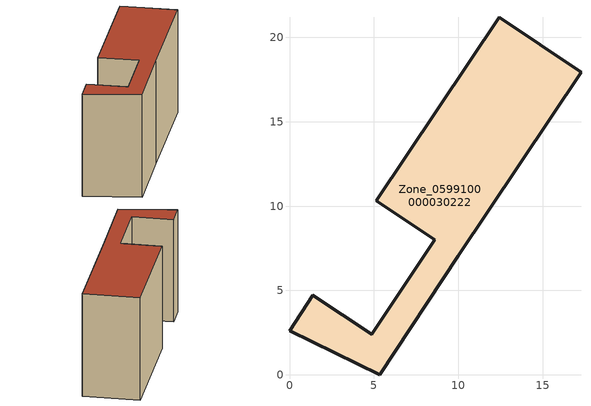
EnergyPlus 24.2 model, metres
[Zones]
Zone_0599100000030222
 floor ground (C_G): 12.44,21.2 17.28,17.94 9.99,7.07 5.34,0 0,2.62 1.39,4.72 4.88,2.4 8.6,8.01 5.15,10.33 z0
 wall outside (C_F): 17.28,17.94 12.44,21.2 5.15,10.33 8.6,8.01 4.88,2.4 1.39,4.72 0,2.62 5.34,0 9.99,7.07 17.28,17.94 z0:11
 roof outside (C_R): 0,2.62 5.34,0 9.99,7.07 17.28,17.94 12.44,21.2 5.15,10.33 8.6,8.01 4.88,2.4 1.39,4.72 z11
[BUILDING]
Pand.0599100000030222: North Axis=0; Terrain=City; Loads Convergence Tolerance Value=0.04; Temperature Convergence Tolerance Value=0.4; Solar Distribution=FullExterior; Maximum Number of Warmup Days=25; Minimum Number of Warmup Days=1
[Site:Location]
Rotterdam.The.Hague.AP_ZH_NLD Design_Conditions: Latitude=51.96; Longitude=4.45; Time Zone=1; Elevation=-4.5
[SITE:GROUNDTEMPERATURE:BUILDINGSURFACE]
18, 18, 18, 18, 18, 18, 18, 18, 18, 18, 18, 18
[MATERIAL] Thermal Absorptance=0.9; Solar Absorptance=0.7; Visible Absorptance=0.7
Name | Roughness | Thickness | Conductivity | Density | Specific Heat
G.TI.1946 | MediumSmooth | 0.15 | 1 | 540 | 1210
F.TI.1946 | Rough | 0.3 | 0.857143 | 1920 | 840
R.TI.1946 | MediumRough | 0.2 | 0.1 | 1500 | 1000
[CONSTRUCTION]
C_G: G.TI.1946
C_F: F.TI.1946
C_R: R.TI.1946
[ZONE]
Zone_0599100000030222: Type=1; Multiplier=1; Ceiling Height=Autocalculate; Volume=Autocalculate; Floor Area=autocalculate; Part of Total Floor Area=Yes
[ZONEINFILTRATION:DESIGNFLOWRATE]
Infil_Zone_0599100000030222: Zone or ZoneList or Space or SpaceList=Zone_0599100000030222; Schedule=AlwaysOn; Design Flow Rate Calculation Method=Flow/Area; Flow Rate per Floor Area=0.003; Constant Term Coefficient=1; Temperature Term Coefficient=0; Velocity Term Coefficient=0; Velocity Squared Term Coefficient=0
[HVACTEMPLATE:ZONE:IDEALLOADSAIRSYSTEM]
Zone_0599100000030222: Maximum Heating Supply Air Temperature=50; Minimum Cooling Supply Air Temperature=13; Maximum Heating Supply Air Humidity Ratio=0.0156; Minimum Cooling Supply Air Humidity Ratio=0.0077; Heating Limit=NoLimit; Cooling Limit=NoLimit; Dehumidification Control Type=ConstantSensibleHeatRatio; Cooling Sensible Heat Ratio=0.7; Dehumidification Setpoint=60; Humidification Control Type=None; Humidification Setpoint=30; Outdoor Air Method=None; Outdoor Air Flow Rate per Person=0.00944; Outdoor Air Flow Rate per Zone Floor Area=0; Outdoor Air Flow Rate per Zone=0; Demand Controlled Ventilation Type=None; Outdoor Air Economizer Type=NoEconomizer; Heat Recovery Type=None; Sensible Heat Recovery Effectiveness=0.7; Latent Heat Recovery Effectiveness=0.65
[ZONECONTROL:THERMOSTAT]
ThermostatControl_Zone_0599100000030222: Zone or ZoneList=Zone_0599100000030222; Control Type Schedule=DualSetpointControlType; Control 1=Thermostat_Zone_0599100000030222; Temperature Difference Between Cutout And Setpoint=0
[THERMOSTATSETPOINT:DUALSETPOINT]
Thermostat_Zone_0599100000030222: Heating Setpoint Temperature Schedule=HeatingSetpoint_Zone_0599100000030222; Cooling Setpoint Temperature Schedule=CoolingSetpoint_Zone_0599100000030222
[SCHEDULE:COMPACT]
HeatingSetpoint_Zone_0599100000030222: Through: 12/31, For: AllDays, Until: 24:00, 21
CoolingSetpoint_Zone_0599100000030222: Through: 12/31, For: AllDays, Until: 24:00, 24
DualSetpointControlType: Through: 12/31, For: AllDays, Until: 24:00, 4
AlwaysOn: Through: 12/31, For: AllDays, Until: 24:00, 1
